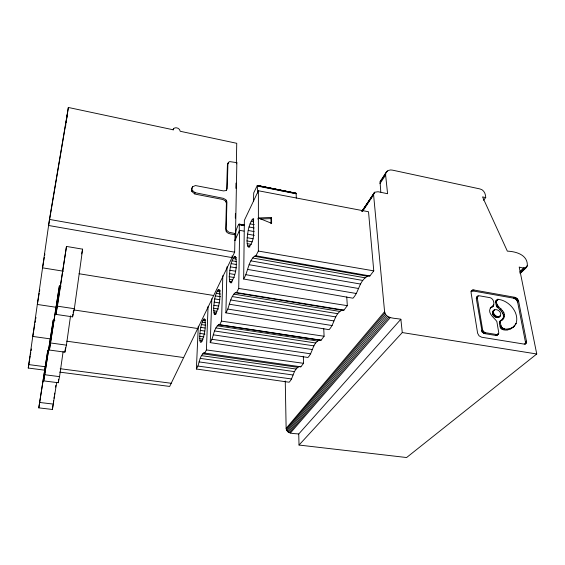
<?xml version="1.0" encoding="UTF-8"?>
<svg xmlns="http://www.w3.org/2000/svg" width="565" height="565" viewBox="0 0 565 565"><rect width="100%" height="100%" fill="white"/><g stroke="black" fill="none" stroke-linecap="round" stroke-linejoin="round"><path stroke-width="0.85" d="M257.471 192.976L257.329 185.419L253.72 192.912L253.438 201.472M254.314 256.277L255.889 255.776L258.36 251.065L258.396 190.765L368.521 211.755L373.762 270.854L369.898 275.946L367.568 276.285L254.314 256.277C247.936 262.28 248.07 271.892 243.67 279.032L352.991 298.207C359.121 291.808 359.05 280.713 367.568 276.285M199.685 338.71C199.883 332.114 200.434 325.094 203.64 319.211L204.283 318.829L204.805 319.253C206.119 326.838 204.791 335.264 201.345 342.136L200.709 342.432L200.208 341.924L199.685 338.71L203.061 339.212M243.67 279.032L244.363 220.35L258.396 190.765M239.207 232.264L239.327 224.736C239.108 222.003 235.789 230.273 235.803 232.257L235.654 240.146M346.74 296.908L347.327 305.665L343.937 310.121L341.931 310.213C334.247 313.963 334.593 324.063 329.091 329.67L225.887 312.862C229.835 306.604 229.482 297.946 235.231 292.755L236.566 292.536L238.72 288.44L239.624 230.343L243.953 231.106M59.678 372.13L169.684 386.439L234.666 252.181L235.019 233.74M235.315 218.097L235.4 213.542M235.888 188.343L235.986 183.095M236.375 162.614L236.742 143.298L180.214 131.271C180.101 127.874 174.084 126.108 172.996 129.738L68.351 107.47L49.459 219.418L28.25 368.041L44.84 370.202M227.907 163.631L227.25 188.703L226.099 190.539L223.521 190.921L195.448 185.56L192.552 186.789L192.114 187.968A5.516 4.153 22.3 0 0 191.916 191.535L194.628 193.873L195.935 194.275L222.815 199.473L225.357 200.865L226.403 203.167L225.696 229.884C226.261 234.284 231.82 234.016 234.998 234.722L235.52 233.613L236.848 162.656L229.75 161.611L228.479 162.339L227.427 164.811L226.558 190.56M232.088 255.825L232.046 257.591L48.59 225.484L67.383 114.045M225.887 312.862L227.031 266.779M323.724 328.406L324.098 336.239L321.111 340.172L319.366 340.074C312.389 343.266 312.946 352.525 307.974 357.476L210.244 342.63C213.81 337.093 213.295 329.233 218.514 324.713L219.658 324.72L221.551 321.118L222.815 275.649M210.244 342.63L211.811 298.723M303.313 356.268L303.539 363.309L300.884 366.812L299.358 366.558C292.988 369.284 293.694 377.83 289.174 382.23L196.373 369.023C199.614 364.093 198.979 356.903 203.746 352.941L204.735 353.118L206.409 349.933L208.075 306.449M196.373 369.023L198.301 326.167M246.997 240.923C247.59 233.416 248.219 225.025 252.88 218.817L253.657 218.584C252.922 227.744 256.051 239.532 248.925 246.94L248.099 246.75L247.477 245.613L246.997 240.923L252.068 241.841M361.911 211.197L374.729 192.234L378.02 191.74L387.59 193.717L385.62 175.044C385.083 171.202 389.476 169.196 392.703 170.185L479.932 188.936C483.894 189.741 485.702 193.88 485.731 197.588L483.456 200.257M380.803 192.008L380.054 181.944L386.319 171.993M229.249 276.702C229.976 269.844 230.146 261.764 234.779 256.312L235.492 256.531C237.455 265.027 235.993 275.791 230.795 282.839L229.595 281.314L229.249 276.702L234.284 277.549M485.731 197.588L482.538 196.91L507.349 251.143C515.527 251.482 526.919 254.448 527.35 264.484C528.176 269.201 521.735 268.064 519.2 267.033L536.75 353.987L406.595 457.53L299.026 445.05L402.273 332.566L400.868 319.246C395.542 318.01 385.874 319.091 384.595 311.711L373.592 194.833L374.044 192.919M213.605 308.236C214.375 301.964 214.34 294.414 218.613 289.45L219.227 289.781C220.929 297.762 219.234 306.76 215.576 314.006L214.848 314.423L214.255 313.999L213.605 308.236L218.627 309.027M74.354 308.709L82.617 249.165L66.486 246.432L55.914 314.387L72.581 316.852L74.354 308.709L57.425 306.166L55.914 314.387M72.581 316.852L72.942 314.246M73.189 312.516L73.429 310.778M61.062 286.151L59.389 285.89L49.388 350.039L64.883 352.157L65.498 347.821M64.883 352.157L66.416 345.151L70.54 315.835M38.794 407.859L47.82 350.236L38.794 407.859L52.39 409.47L56.684 382.42M54.883 320.419L53.223 320.178L43.731 380.895L58.223 382.731L58.718 379.256M58.223 382.731L59.551 376.643L63.118 351.592M52.39 409.47L53.011 405.169M53.385 402.584L53.633 400.868M54.007 398.29L54.254 396.566M54.501 394.843L54.748 393.127M55.617 387.103L55.871 385.387M65.589 126.263L65.844 124.519M66.105 122.775L66.359 121.03M66.614 119.286L68.351 107.47M57.425 306.166L66.486 246.432M43.731 380.895L53.223 320.178M49.388 350.039L59.389 285.89M28.25 368.041L30.185 355.908M30.545 354.22L30.764 352.433M31.117 350.766L31.336 348.958M44.296 257.435L42.545 267.838L63.4 271.207M44.586 255.698L44.875 253.96M39.197 293.221L37.325 304.457L56.5 307.332M39.486 291.498L39.776 289.767M34.79 324.261L32.763 336.429L50.207 338.873M35.079 322.523L35.369 320.786M35.659 319.048L35.948 317.304M81.621 253.911L82.617 249.165M525.309 343.675L525.436 342.058L517.604 301.95L516.205 299.535L513.705 298.193L473.025 290.947L470.786 291.462L472.319 290.142L473.936 290.014L514.68 297.289L517.18 298.631L518.585 301.053L526.46 341.204L526.34 342.821L524.913 344.29L526.34 342.821M516.092 323.554C519.63 312.261 508.599 299.987 497.525 299.309C493.676 304.613 501.621 308.539 503.733 312.36C505.696 315.856 503.584 320.065 499.94 321.259C498.57 323.018 500.124 325.482 500.308 327.425C504.128 333.032 513.776 328.887 516.092 323.554L515.089 324.43M497.829 333.943L496.903 335.292L495.675 335.419L484.601 333.611L482.143 331.966L476.33 298.687C476.161 297.134 477.835 295.53 479.388 295.792L490.201 297.706C494.53 298.892 495.597 307.007 490.307 307.897L493.273 305.912M497.362 334.974L498.81 333.068L496.847 321.485C494.064 317.41 486.225 312.65 491.26 306.993M500.562 315.432C502.031 311.138 494.869 306.964 492.638 311.689C491.14 316.005 498.33 320.171 500.562 315.432L499.149 316.965M501.946 320.15C506.417 315.065 500.166 309.634 496.571 306.449C496.091 304.648 494.255 299.831 497.765 300.121M500.117 316.075C496.903 318.455 491.585 313.42 494.043 310.157M498.344 334.099L496.656 334.544L485.568 332.728L484.205 332.171L482.736 330.426L477.256 297.769L477.715 296.187M514.27 326.245C511.092 328.894 504.82 330.772 501.649 327.192C500.512 324.635 498.895 320.072 502.928 319.26M173.165 130.035L173.639 128.495M492.32 306.816L493.817 304.902M191.916 191.535L192.354 190.356A5.523 4.16 22.3 0 1 192.552 186.789M194.628 193.873L195.066 192.693L192.354 190.356M228.479 162.339L227.999 163.525L228.543 163.073M236.354 163.836L236.848 162.656M225.894 201.571L226.388 200.413L225.852 199.713L223.302 198.322L195.066 192.693M226.219 231.544L226.727 230.428L226.198 228.761L226.904 202.016L226.388 200.413M234.765 240.584L239.624 230.343M257.845 219.065L258.382 217.984L271.553 217.454L271.617 223.33L258.382 217.984M270.995 223.655L270.946 218.627L271.553 217.454M295.566 193.52L296.145 193.491L296.307 198.096M380.054 181.944L385.704 173.406M386.474 172.332L387.413 170.913M379.963 183.576L385.62 175.044M362.01 211.345L373.656 193.809M362.101 211.246L374.729 192.234M362.907 210.9L373.592 194.833M513.274 327.121L514.185 325.772M471.697 290.53L471.069 292.628L477.616 333.23L479.035 335.815L481.67 337.227L523.741 344.043L525.937 343.442M400.868 319.246L298.73 434.005C294.648 433.291 286.667 434.436 286.137 428.397L384.595 311.711M286.3 429.478L384.892 313.017M286.738 430.516L385.535 314.295M287.416 431.448L386.474 315.461M288.298 432.211L387.639 316.428M289.315 432.741L388.967 317.127M290.396 433.009L390.351 317.523M471.401 291.074L472.319 290.142M472.163 290.904L473.082 289.972M473.025 290.947L473.936 290.014M476.472 297.536L478.174 295.891M476.316 298.08L477.234 297.155M380.669 180.539L381.756 179.458M476.33 298.687L477.256 297.769M519.934 271.56L523.727 267.888M519.8 272.86L524.864 267.965M526.156 266.779L527.428 265.55M520.16 273.248L525.867 267.746M520.316 273.361L526.658 267.245M495.816 300.94L497.525 299.309M495.667 301.477L496.621 300.573M497.129 300.086L498.083 299.175M495.696 302.091L496.649 301.18M492.687 306.378L493.633 305.467M496.353 305.764L497.306 304.86M496.571 306.449L497.525 305.545M496.967 307.12L497.92 306.216M492.638 311.689L493.591 310.792M494.7 309.726L493.09 311.061M492.419 312.487L493.379 311.583M497.511 307.72L498.471 306.816M492.454 313.384L493.415 312.48M492.744 314.324L493.697 313.427M493.259 315.249L494.22 314.352M500.039 309.585L501 308.681M493.972 316.082L494.933 315.192M513.705 298.193L514.68 297.289M494.827 316.781L495.795 315.884M514.574 298.454L515.548 297.55M501.614 311.315L502.582 310.418M515.428 298.913L516.403 298.009M495.78 317.29L496.741 316.393M481.585 330.638L482.538 329.748M481.783 331.309L482.736 330.426M496.748 317.572L497.716 316.683M516.205 299.535L517.18 298.631M482.143 331.966L483.103 331.083M497.673 317.615L498.641 316.718M502.765 313.257L503.733 312.36M516.855 300.283L517.83 299.386M498.492 317.403L499.46 316.513M482.644 332.559L483.605 331.676M517.328 301.11L518.31 300.213M483.245 333.053L484.205 332.171M517.604 301.95L518.585 301.053M503.408 315.256L504.375 314.366M483.915 333.414L484.876 332.531M484.601 333.611L485.568 332.728M503.479 317.17L504.453 316.28M499.94 321.259L500.915 320.376M499.58 321.718L500.555 320.828M502.984 318.844L503.959 317.954M499.404 322.297L500.378 321.414M499.425 322.968L500.399 322.085M500.103 326.761L501.084 325.878M500.308 327.425L501.289 326.542M500.668 328.074L501.649 327.192M501.169 328.661L502.151 327.778M501.769 329.148L502.751 328.265M495.675 335.419L496.656 334.544M502.426 329.501L503.415 328.625M496.324 335.44L497.306 334.572M496.903 335.292L498.662 333.64M503.104 329.692L504.086 328.816M503.309 329.727L504.291 328.851M507.172 329.875L508.161 329M510.576 328.978L511.565 328.103M525.436 342.058L526.46 341.204M525.492 342.913L526.516 342.058M476.789 297.112L477.82 296.682M260.465 218.98L270.946 218.627M39.783 402.471L53.555 404.123M44.861 374.75L59.551 376.643M28.744 364.587L45.348 366.763M60.208 368.712L171.216 383.275M206.409 349.933L303.539 363.309M197.934 366.056L291.646 378.974M199.057 361.904L292.988 374.983M50.681 342.969L66.416 345.151M201.451 355.646L296.095 369.03M200.243 358.387L294.492 371.622M66.783 341.189L183.667 357.553M203.746 352.941L300.884 366.812M202.637 353.803L297.741 367.314M199.855 340.653L202.39 341.02M221.551 321.118L324.098 336.239M199.713 336.239L203.916 336.86M211.995 339.29L310.743 353.831M214.552 330.963L313.886 345.872M73.937 309.952L197.715 328.519M200.3 330.377L204.495 331.005M213.231 334.812L312.219 349.53M199.918 333.399L204.961 334.148M201.472 324.585L205.674 325.221M215.901 327.919L315.68 342.997M200.829 327.375L205.024 328.004M203.64 319.211L205.335 319.465M202.927 320.355L205.455 320.743M219.658 324.72L321.111 340.172M202.185 322.191L205.554 322.7M218.514 324.713L319.366 340.074M217.243 325.8L317.53 341.034M213.612 310.785L216.974 311.315M213.838 312.749L216.367 313.144M214.255 313.999L215.95 314.26M213.803 305.27L218.817 306.068M227.872 309.083L332.22 325.553M238.72 288.44L347.327 305.665M229.235 304.217L333.851 320.906M214.199 302.091L219.213 302.889M402.273 332.566L536.75 353.987M79.036 273.735L213.704 295.495M215.463 295.905L220.477 296.717M230.711 299.987L335.716 316.894M214.764 298.899L219.778 299.704M217.878 289.965L220.406 290.375M235.231 292.755L341.931 310.213M217.073 291.279L220.435 291.83M233.769 294.125L339.833 311.428M216.247 293.313L220.442 293.991M232.243 296.576L337.736 313.688M236.566 292.536L343.937 310.121M229.595 281.314L232.123 281.737M230.103 282.514L231.798 282.797M229.305 279.329L232.667 279.894M245.937 274.717L356.536 293.532M229.432 273.608L234.454 274.456M258.36 251.065L373.762 270.854M247.456 269.392L358.365 288.468M230.449 266.842L236.304 267.852M229.842 270.247L235.697 271.249M232.088 260.783L236.283 261.51M249.116 264.71L360.463 284.04M231.212 263.622L236.241 264.491M233.931 256.997L236.46 257.442M250.853 260.861L362.751 280.438M233.013 258.523L236.382 259.109M255.889 255.776L369.898 275.946M49.459 219.418L234.666 252.181M252.612 258.007L365.152 277.818M247.11 243.628L251.347 244.391M247.477 245.613L250.034 246.072M248.099 246.75L249.808 247.053M247.159 237.688L253.071 238.762M247.583 234.129L254.328 235.365M235.52 233.613L228.952 232.25L226.727 230.428M248.24 230.485L254.137 231.579M250.055 223.867L254.285 224.658M239.122 224.079L244.306 225.04M239.016 224.178L244.377 225.16M239.32 224.432L244.412 225.379M241.509 224.87L243.24 225.188M239.327 224.736L244.426 225.689M249.08 226.989L254.144 227.935M252.011 219.757L253.713 220.075M251.107 221.332L253.65 221.812M257.329 185.419L295.982 193.166M257.223 185.433L296.081 193.272M257.958 185.73L295.714 193.287M257.456 185.744L296.145 193.491M280.127 190.426L281.843 190.772M257.478 186.062L296.173 193.802M298.73 434.005L299.026 445.05M285.254 380.951L286.137 428.397"/></g></svg>
